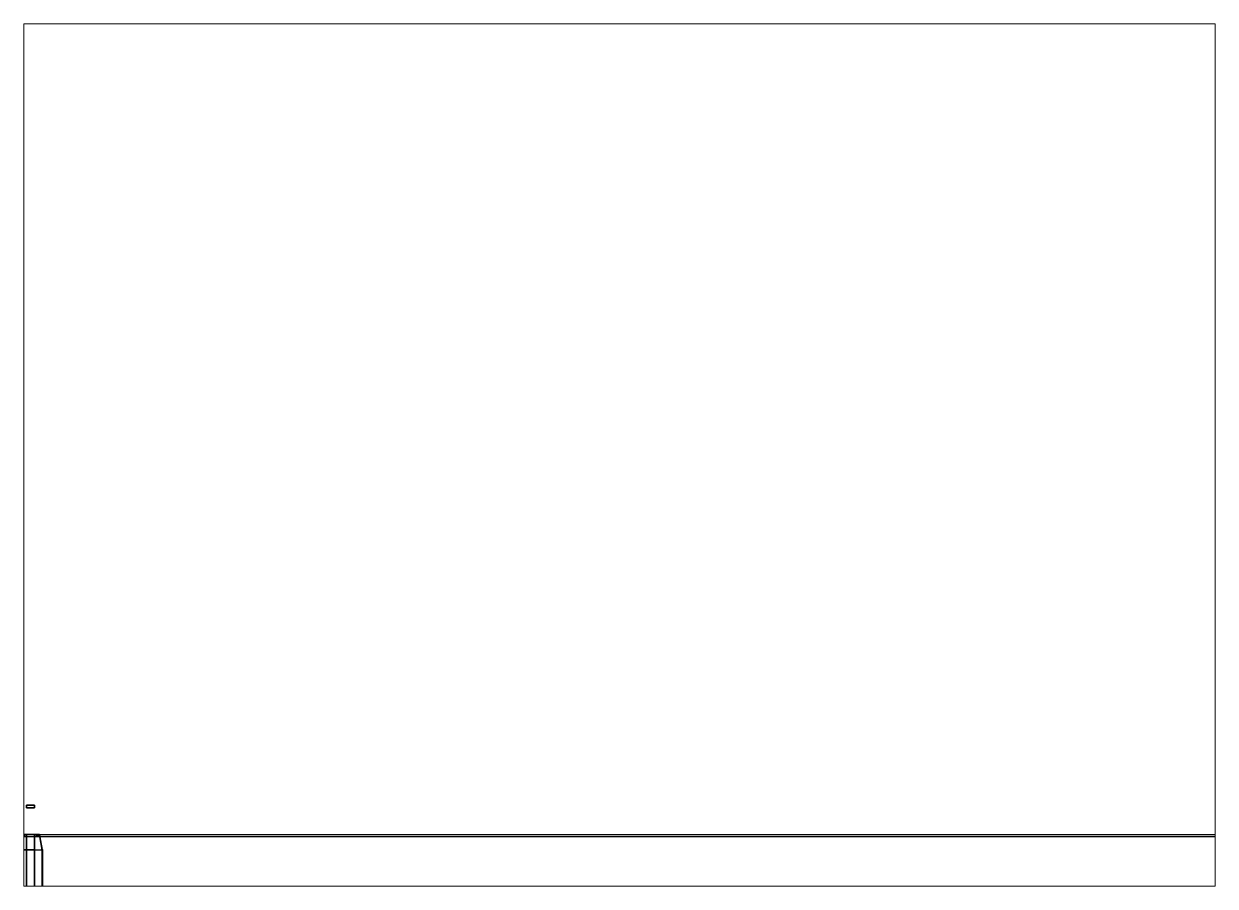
# Paper-space layout 'Layout1' of a CAD drawing. Header units: millimetres. Extents: x 28 to 251, y 20 to 181.
# The model-space entities are those that its viewports show. They can reach past a viewport. Long polylines and large blocks are cut down to what shows.
import ezdxf

# ---------------------------------------------------------------- set-up
doc = ezdxf.new("R2010")
doc.units = ezdxf.units.MM
doc.layers.add('tmp', color=4, linetype='Continuous')

msp = doc.modelspace()

# ---------------------------------------------------------------- linework, layer by layer
for points in [[(1.42, 23.67, 12.2), (1.42, 23.67, 11.27), (-1.42, 23.67, 11.27), (-1.42, 23.67, 12.2)], [(1.42, 23.67, 11.27), (1.42, 22.67, 11.27), (-1.42, 22.67, 11.27), (-1.42, 23.67, 11.27)], [(-1.42, 23.67, 11.27), (-1.42, 22.67, 11.27), (-1.42, 22.67, 12.2), (-1.42, 23.67, 12.2)], [(-1.42, 23.67, 12.2), (-1.42, 22.67, 12.2), (1.42, 22.67, 12.2), (1.42, 23.67, 12.2)], [(-1.42, 22.67, 12.2), (-1.42, 22.67, 11.27), (1.42, 22.67, 11.27), (1.42, 22.67, 12.2)], [(1.42, 22.67, 12.2), (1.42, 22.67, 11.27), (1.42, 23.67, 11.27), (1.42, 23.67, 12.2)], [(-1.42, 13.15, -0.39), (-1.42, 7.68, -0.93), (-4.16, 7.63, -0.78), (-3.36, 12.36)], [(-2.78, 13.15), (-1.42, 13.15, -0.39), (-3.36, 12.36)], [(-3.23, 13.15, 0.13), (-2.78, 13.15), (-3.36, 12.36)], [(3.23, 13.15, 0.13), (2.78, 13.15), (-2.78, 13.15), (-3.23, 13.15, 0.13)], [(2.78, 13.15), (1.42, 13.15, -0.39), (-1.42, 13.15, -0.39), (-2.78, 13.15)], [(1.42, 13.15, -0.39), (1.42, 7.68, -0.93), (-1.42, 7.68, -0.93), (-1.42, 13.15, -0.39)], [(3.36, 12.36), (4.16, 7.63, -0.78), (1.42, 7.68, -0.93), (1.42, 13.15, -0.39)], [(3.36, 12.36), (3.36, 12.36), (1.42, 13.15, -0.39), (2.78, 13.15)], [(3.36, 12.36), (3.36, 12.36), (2.78, 13.15), (3.23, 13.15, 0.13)], [(-4.16, 7.63, -0.78), (-4.16, 7.63, -0.78), (-4.16, 7.81), (-3.36, 12.36)], [(4.16, 7.81), (4.16, 7.63, -0.78), (4.16, 7.63, -0.78), (3.36, 12.36)], [(-4.33, 7.81, 0.71), (-4.33, 7.81, 0.47), (-4.33, -5.86, 0.47), (-4.33, -5.86, 0.71)], [(-4.16, 7.63, -0.78), (-4.16, -5.86, -0.78), (-4.16, -5.86), (-4.16, 7.81)], [(-1.42, 7.68, -0.93), (-1.42, -6.74, -0.93), (-4.16, -5.86, -0.78), (-4.16, 7.63, -0.78)], [(1.42, 7.68, -0.93), (1.42, -6.74, -0.93), (-1.42, -6.74, -0.93), (-1.42, 7.68, -0.93)], [(4.16, -5.86, -0.78), (1.42, -6.74, -0.93), (1.42, 7.68, -0.93), (4.16, 7.63, -0.78)], [(4.16, -5.86), (4.16, -5.86, -0.78), (4.16, 7.63, -0.78), (4.16, 7.81)], [(4.33, -5.86, 0.47), (4.33, 7.81, 0.47), (4.33, 7.81, 0.71), (4.33, -5.86, 0.71)], [(-4.33, -5.86, 0.47), (-3.87, -9.27, 0.47), (-3.87, -9.27, 0.71), (-4.33, -5.86, 0.71)], [(1.42, -6.74, -0.93), (2.48, -9.27, -0.64), (-2.48, -9.27, -0.64), (-1.42, -6.74, -0.93)], [(3.87, -9.27, 0.71), (3.87, -9.27, 0.47), (4.33, -5.86, 0.47), (4.33, -5.86, 0.71)]]:
    msp.add_3dface(points)
at = {"color": 3}
msp.add_3dface([(3.23, 13.15, 0.82), (3.23, 13.15, 0.13), (-3.23, 13.15, 0.13), (-3.23, 13.15, 0.82)], dxfattribs=at)
at = {"layer": 'tmp', "extrusion": (-1, 0, 0)}
for p, q in [((-4.16, 7.63, -0.78), (-3.23, 13.15, 0.13)), ((-1.42, 13.15, -0.39), (-3.23, 13.15, 0.13)), ((1.42, 13.15, -0.39), (3.23, 13.15, 0.13)), ((4.16, 7.63, -0.78), (3.23, 13.15, 0.13))]:
    msp.add_line(p, q, dxfattribs=at)
at = {"layer": 'tmp'}
for p, q in [((-4.16, -5.86, 1.24), (-3.28, -13, 1.24)), ((-4.16, -5.86, 0.71), (-3.28, -13, 0.71)), ((-4.16, -5.86, 0.47), (-3.28, -13, 0.47)), ((4.16, -5.86, 0.47), (3.28, -13, 0.47)), ((4.16, -5.86, 0.71), (3.28, -13, 0.71)), ((4.16, -5.86, 1.24), (3.28, -13, 1.24))]:
    msp.add_line(p, q, dxfattribs=at)
for p, direction in [((-1.42, 13.15), (1, 0)), ((1.81, 12.36), (-1, 0))]:
    msp.add_xline(p, direction, dxfattribs=at)

psp = doc.layouts.get("Layout1")

# ---------------------------------------------------------------- viewports
at = {"layer": '0'}
psp.add_viewport(center=(139.22, 100.81), size=(222.76, 161.29), view_center_point=(210, 148.5), view_height=307.4901, dxfattribs=at)

doc.saveas('drawing.dxf')
